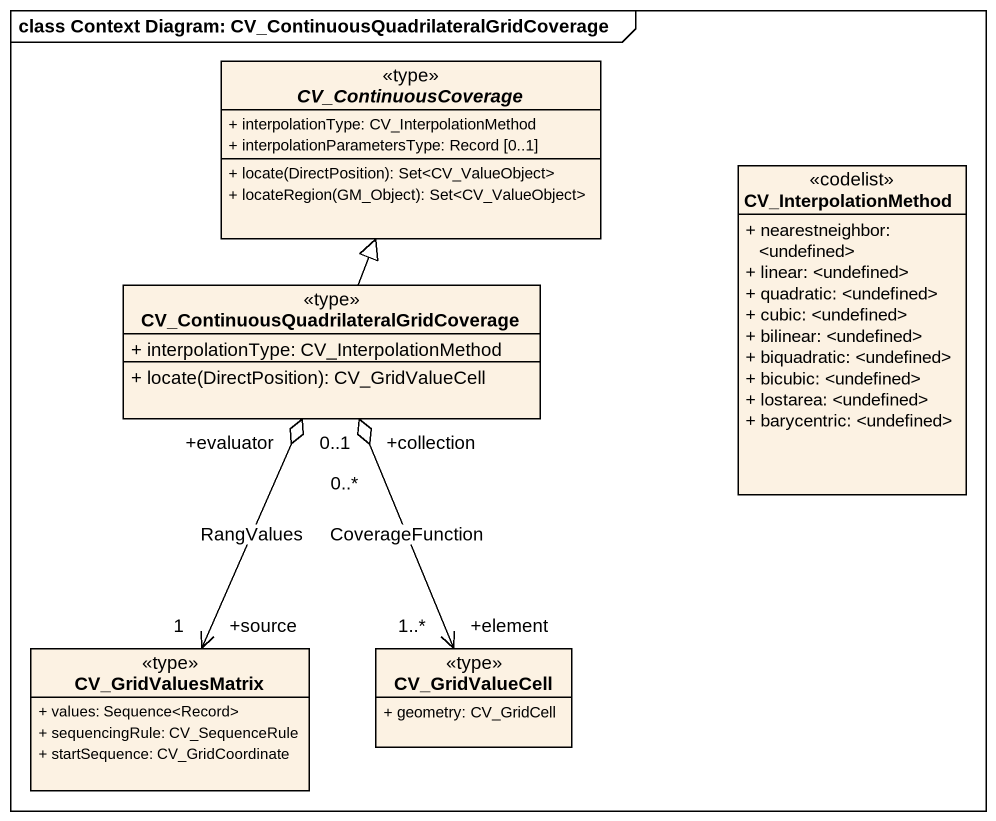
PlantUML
@startuml
mainframe class Context Diagram: CV_ContinuousQuadrilateralGridCoverage
hide circle
hide empty members
skinparam classAttributeIconSize 0
abstract class CV_ContinuousCoverage <<type>> {
  + interpolationType: CV_InterpolationMethod
  + interpolationParametersType: Record [0..1]
  + locate(DirectPosition): Set<CV_ValueObject>
  + locateRegion(GM_Object): Set<CV_ValueObject>
}
class CV_InterpolationMethod <<codelist>> {
  + nearestneighbor: <undefined>
  + linear: <undefined>
  + quadratic: <undefined>
  + cubic: <undefined>
  + bilinear: <undefined>
  + biquadratic: <undefined>
  + bicubic: <undefined>
  + lostarea: <undefined>
  + barycentric: <undefined>
}
class "CV_ContinuousQuadrilateralGridCoverage" as CV_ContinuousQuadrilateralGr <<type>> {
  + interpolationType: CV_InterpolationMethod
  + locate(DirectPosition): CV_GridValueCell
}
class CV_GridValuesMatrix <<type>> {
  + values: Sequence<Record>
  + sequencingRule: CV_SequenceRule
  + startSequence: CV_GridCoordinate
}
class CV_GridValueCell <<type>> {
  + geometry: CV_GridCell
}
CV_ContinuousQuadrilateralGr -up-|> CV_ContinuousCoverage
CV_GridValuesMatrix "+source\n1" <-up-o "+evaluator\n0..1" CV_ContinuousQuadrilateralGr : RangValues
CV_GridValueCell "+element\n1..*" <-up-o "+collection\n0..*" CV_ContinuousQuadrilateralGr : CoverageFunction
@enduml
